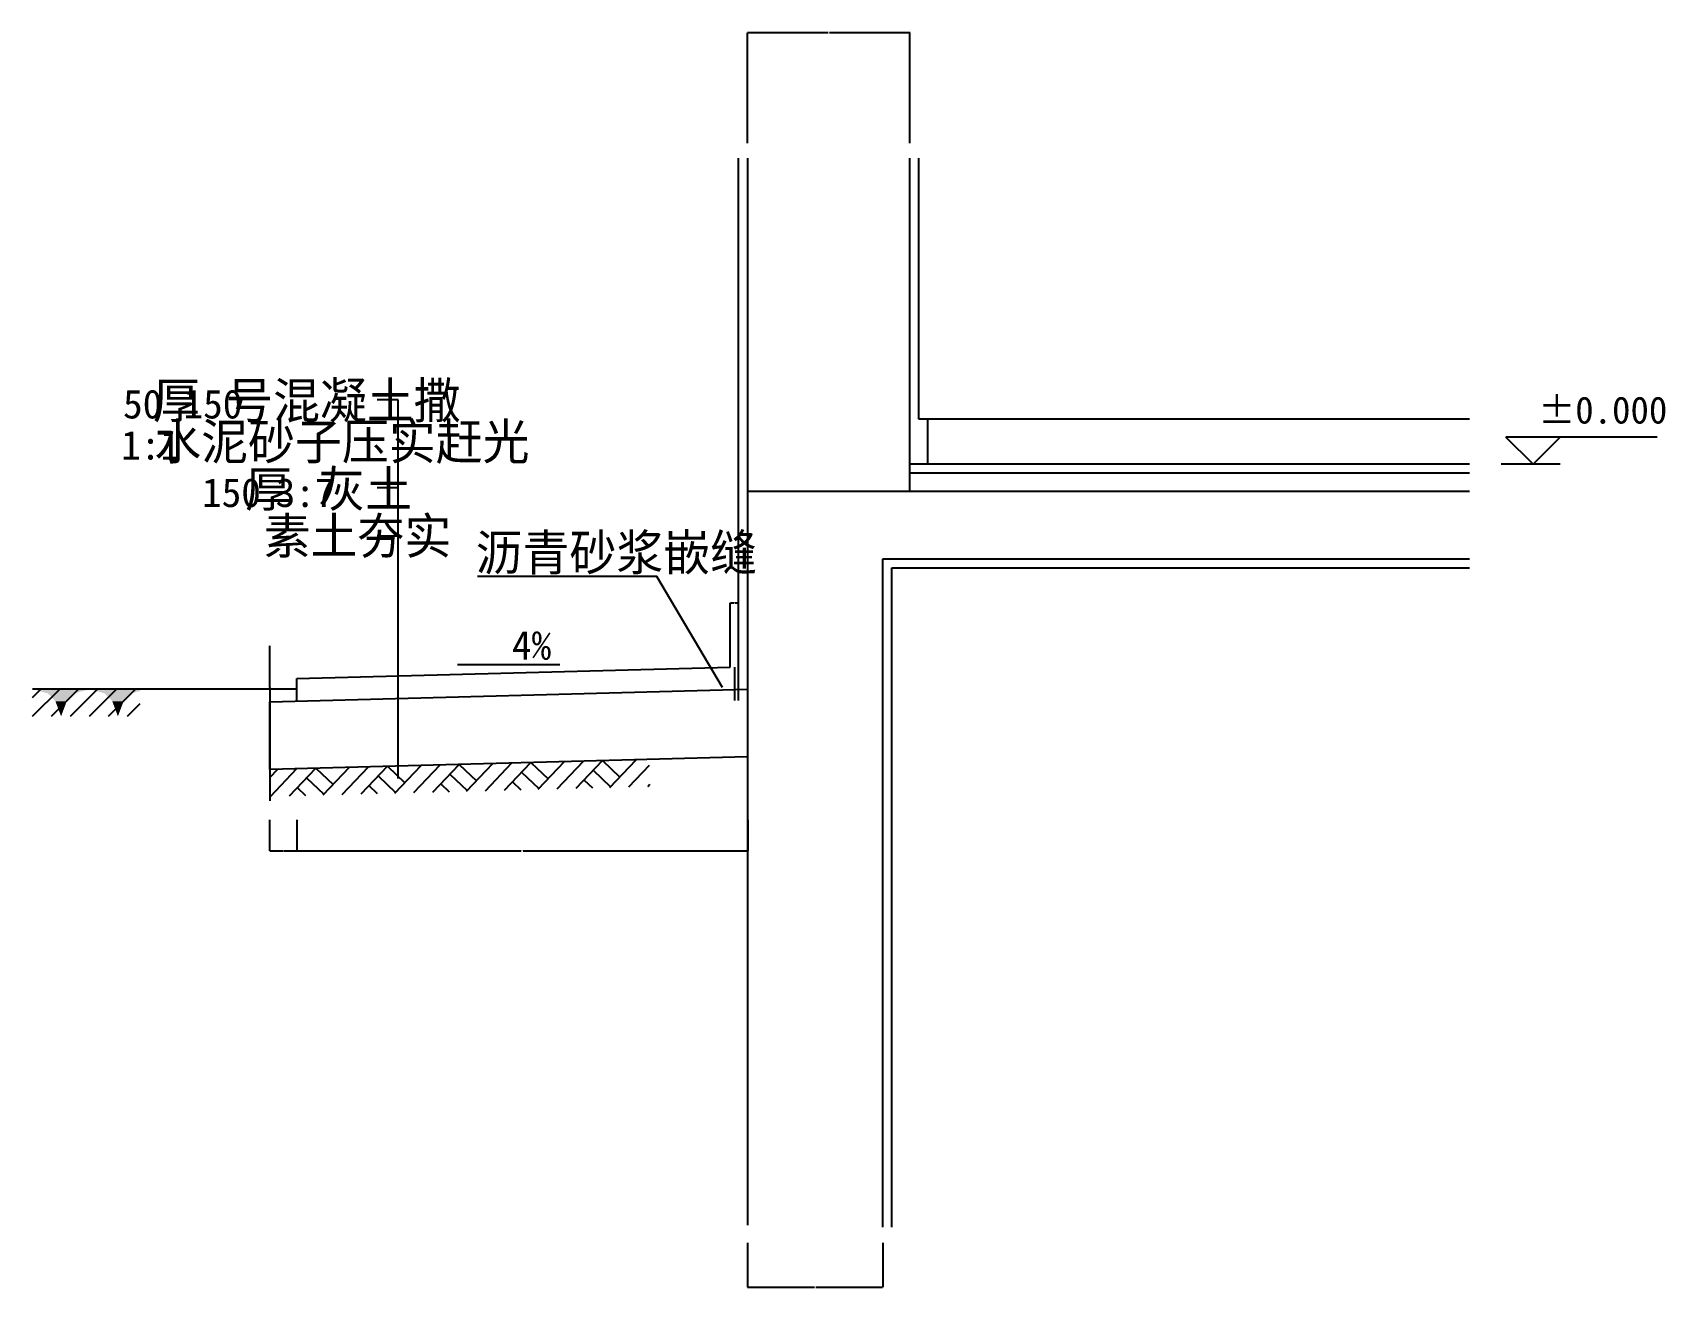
# Model space of a CAD drawing. Header units: metres. Extents: x -8 to 3612, y 16202 to 18985.
import ezdxf

# ---------------------------------------------------------------- set-up
doc = ezdxf.new("R2010")
doc.units = ezdxf.units.M
for name, color, linetype in [('PUB_DIM', 3, 'Continuous'), ('PUB_HATCH', 7, 'Continuous'), ('PUB_TEXT', 7, 'Continuous'), ('S_SURFACE', 6, 'Continuous'), ('WALL', 255, 'Continuous')]:
    doc.layers.add(name, color=color, linetype=linetype)
doc.dimstyles.get("Standard").update_dxf_attribs({"dimtxt": 2.5, "dimasz": 2.5, "dimexe": 1.25, "dimexo": 0.625, "dimtad": 1, "dimcen": 2.5, "dimazin": 3, "dimtfac": 1, "dimtmove": 0, "dimatfit": 3})

# ---------------------------------------------------------------- blocks, each defined once
blk = doc.blocks.new('*D1')
for p, q in [((517.71, 17624.3), (517.46, 17624.3)), ((517.96, 17532.31), (517.96, 17624.3)), ((517.96, 17552.31), (517.96, 17624.3)), ((517.96, 17624.3), (517.96, 17624.3)), ((518.21, 17624.3), (518.46, 17624.3))]:
    blk.add_line(p, q)
at = {"layer": 'Defpoints'}
for p in [(517.96, 17624.3), (517.96, 17552.31), (517.96, 17532.31)]:
    blk.add_point(p, dxfattribs=at)
at = {"layer": 'PUB_DIM', "insert": (517.96, 17625.425), "char_height": 1, "attachment_point": 5}
blk.add_mtext('0', dxfattribs=at)
blk = doc.blocks.new('*D2')
for p, q in [((1538.94, 17577.67), (1538.94, 17720.29)), ((1539.19, 17720.29), (1546.94, 17720.29)), ((1548.94, 17720.29), (1556.69, 17720.29)), ((1556.94, 17577.67), (1556.94, 17720.29))]:
    blk.add_line(p, q)
at = {"layer": 'Defpoints'}
for p in [(1538.94, 17720.29), (1538.94, 17577.67), (1556.94, 17577.67)]:
    blk.add_point(p, dxfattribs=at)
at = {"layer": 'PUB_DIM', "insert": (1547.94, 17720.29), "char_height": 1, "attachment_point": 5}
blk.add_mtext('10', dxfattribs=at)
blk = doc.blocks.new('*D3')
for p, q in [((577.72, 17238.68), (577.72, 17169.67)), ((1577.72, 17238.68), (1577.72, 17169.67)), ((577.97, 17169.67), (1075.72, 17169.67)), ((1079.72, 17169.67), (1577.47, 17169.67))]:
    blk.add_line(p, q)
at = {"layer": 'Defpoints'}
for p in [(577.72, 17238.68), (1577.72, 17238.68), (577.72, 17169.67)]:
    blk.add_point(p, dxfattribs=at)
at = {"layer": 'PUB_DIM', "insert": (1077.72, 17169.67), "char_height": 1, "attachment_point": 5}
blk.add_mtext('1000', dxfattribs=at)
blk = doc.blocks.new('*D4')
for p, q in [((517.96, 17532.31), (517.96, 17474.65)), ((517.96, 17502.31), (517.96, 17474.65)), ((517.71, 17474.65), (517.46, 17474.65)), ((517.96, 17474.65), (517.96, 17474.65)), ((518.21, 17474.65), (518.46, 17474.65))]:
    blk.add_line(p, q)
at = {"layer": 'Defpoints'}
for p in [(517.96, 17532.31), (517.96, 17502.31), (517.96, 17474.65)]:
    blk.add_point(p, dxfattribs=at)
at = {"layer": 'PUB_DIM', "insert": (517.96, 17475.775), "char_height": 1, "attachment_point": 5}
blk.add_mtext('0', dxfattribs=at)
blk = doc.blocks.new('*D5')
for p, q in [((517.96, 17500.31), (517.96, 17280.89)), ((517.96, 17350.31), (517.96, 17280.89)), ((517.71, 17280.89), (517.46, 17280.89)), ((517.96, 17280.89), (517.96, 17280.89)), ((518.21, 17280.89), (518.46, 17280.89))]:
    blk.add_line(p, q)
at = {"layer": 'Defpoints'}
for p in [(517.96, 17500.31), (517.96, 17350.31), (517.96, 17280.89)]:
    blk.add_point(p, dxfattribs=at)
at = {"layer": 'PUB_DIM', "insert": (517.96, 17282.015), "char_height": 1, "attachment_point": 5}
blk.add_mtext('0', dxfattribs=at)
blk = doc.blocks.new('*D6')
for p, q in [((517.72, 17238.68), (517.72, 17169.67)), ((577.72, 17238.68), (577.72, 17169.67)), ((517.97, 17169.67), (546.72, 17169.67)), ((548.72, 17169.67), (577.47, 17169.67))]:
    blk.add_line(p, q)
at = {"layer": 'Defpoints'}
for p in [(517.72, 17238.68), (577.72, 17238.68), (517.72, 17169.67)]:
    blk.add_point(p, dxfattribs=at)
at = {"layer": 'PUB_DIM', "insert": (547.72, 17169.67), "char_height": 1, "attachment_point": 5}
blk.add_mtext('60', dxfattribs=at)
blk = doc.blocks.new('*D7')
for p, q in [((1577.08, 16300.11), (1577.08, 16202.27)), ((1877.08, 16300.11), (1877.08, 16202.27)), ((1577.33, 16202.27), (1725.58, 16202.27)), ((1728.58, 16202.27), (1876.83, 16202.27))]:
    blk.add_line(p, q)
at = {"layer": 'Defpoints'}
for p in [(1577.08, 16300.11), (1877.08, 16300.11), (1577.08, 16202.27)]:
    blk.add_point(p, dxfattribs=at)
at = {"layer": 'PUB_DIM', "insert": (1727.08, 16202.27), "char_height": 1, "attachment_point": 5}
blk.add_mtext('300', dxfattribs=at)
blk = doc.blocks.new('*D8')
for p, q in [((1755.75, 18984.14), (1577, 18984.14)), ((1577.25, 18739.84), (1577.25, 18984.14)), ((1937.5, 18984.14), (1758.75, 18984.14)), ((1937.25, 18739.84), (1937.25, 18984.14))]:
    blk.add_line(p, q)
at = {"layer": 'Defpoints'}
for p in [(1937.25, 18984.14), (1577.25, 18739.84), (1937.25, 18739.84)]:
    blk.add_point(p, dxfattribs=at)
at = {"layer": 'PUB_DIM', "insert": (1757.25, 18984.14), "char_height": 1, "attachment_point": 5}
blk.add_mtext('360', dxfattribs=at)

msp = doc.modelspace()

# ---------------------------------------------------------------- linework, layer by layer
at = {"layer": 'PUB_DIM'}
for p, q in [((802.34, 18170.52), (756.18, 18170.52)), ((802.34, 17330.1), (802.34, 18170.52)), ((3594.2, 18087.67), (3258.77, 18087.67)), ((3318.77, 18027.67), (3258.77, 18087.67)), ((3378.77, 18087.67), (3318.77, 18027.67)), ((3378.77, 18027.67), (3248.43, 18027.67)), ((802.34, 17975.25), (756.18, 17975.25)), ((802.34, 17867.86), (756.18, 17867.86))]:
    msp.add_line(p, q, dxfattribs=at)
for points in [[(1521.83, 17532.3), (1376.38, 17778.5), (978.64, 17778.5)], [(934.13, 17582.98), (1161.23, 17582.98)]]:
    msp.add_lwpolyline(points, dxfattribs=at)
at = {"layer": 'PUB_HATCH'}
for p, q in [((3178.09, 18027.67), (1937.31, 18027.67)), ((3178.09, 18007.67), (1937.31, 18007.67)), ((-7.73, 17468.26), (52.27, 17528.26)), ((-7.73, 17510.26), (10.27, 17528.26)), ((34.27, 17468.26), (94.27, 17528.26)), ((76.27, 17468.26), (136.27, 17528.26)), ((118.27, 17468.26), (178.27, 17528.26)), ((160.27, 17468.26), (220.27, 17528.26)), ((202.27, 17468.26), (230.93, 17496.92)), ((518.44, 17332.69), (535.96, 17351.16)), ((519.54, 17290.7), (577.94, 17352.26)), ((561.53, 17291.81), (619.93, 17353.37)), ((619.93, 17353.37), (658.4, 17316.87)), ((636.5, 17293.78), (694.9, 17355.34)), ((678.49, 17294.89), (736.89, 17356.45)), ((720.47, 17296), (778.87, 17357.55)), ((778.87, 17357.55), (817.35, 17321.05)), ((795.45, 17297.97), (853.85, 17359.53)), ((837.43, 17299.08), (895.83, 17360.64)), ((879.42, 17300.18), (937.82, 17361.74)), ((917.38, 17340.2), (955.85, 17303.7)), ((937.82, 17361.74), (976.29, 17325.24)), ((954.39, 17302.16), (1012.79, 17363.72)), ((996.38, 17303.26), (1054.78, 17364.82)), ((1038.36, 17304.37), (1096.76, 17365.93)), ((1076.32, 17344.38), (1114.8, 17307.88)), ((1096.76, 17365.93), (1135.24, 17329.43)), ((1113.34, 17306.34), (1171.74, 17367.9)), ((1155.32, 17307.45), (1213.72, 17369.01)), ((1197.31, 17308.55), (1255.71, 17370.11)), ((1235.27, 17348.57), (1273.74, 17312.07)), ((1255.71, 17370.11), (1294.18, 17333.61)), ((1272.28, 17310.53), (1330.68, 17372.09)), ((1314.27, 17311.63), (1359.85, 17359.69)), ((579.05, 17310.28), (597.52, 17292.76)), ((599.49, 17331.82), (637.96, 17295.32)), ((737.99, 17314.46), (756.46, 17296.94)), ((758.43, 17336.01), (796.91, 17299.51)), ((896.94, 17318.65), (915.41, 17301.13)), ((1055.88, 17322.84), (1074.35, 17305.32)), ((1214.83, 17327.02), (1233.3, 17309.5)), ((1356.25, 17312.74), (1360.96, 17317.7))]:
    msp.add_line(p, q, dxfattribs=at)
msp.add_lwpolyline([(577.96, 17528.26), (-7.73, 17528.26)], dxfattribs=at)
for points in [[(-7.73, 17528.26), (118.27, 17528.26), (25.87, 17519.26), (84.67, 17519.26)], [(118.27, 17528.26), (230.93, 17528.26), (151.87, 17519.26), (230.93, 17524.69)], [(230.93, 17524.69), (230.93, 17524.69), (151.87, 17519.26), (210.67, 17519.26)], [(25.87, 17519.26), (84.67, 17519.26), (42.67, 17501.86), (67.87, 17501.86)], [(42.67, 17501.86), (67.87, 17501.86), (55.27, 17468.26)], [(151.87, 17519.26), (210.67, 17519.26), (168.67, 17501.86), (193.87, 17501.86)], [(168.67, 17501.86), (193.87, 17501.86), (181.27, 17468.26)]]:
    msp.add_solid(points, dxfattribs=at)
at = {"layer": 'S_SURFACE'}
for p, q in [((1557.31, 17503.69), (1557.31, 18706.08)), ((1957.31, 18127.67), (1957.31, 18706.08)), ((3178.09, 18127.67), (1957.31, 18127.67)), ((1977.31, 18027.67), (1977.31, 18127.67)), ((1897.31, 17797.67), (3178.09, 17797.67)), ((1897.31, 16334.86), (1897.31, 17797.67))]:
    msp.add_line(p, q, dxfattribs=at)
at = {"layer": 'WALL'}
for p, q in [((1577.31, 18706.08), (1577.31, 16339.33)), ((1937.31, 17967.67), (1937.31, 18706.08)), ((1577.31, 17967.67), (3178.09, 17967.67)), ((1877.31, 17817.67), (3178.09, 17817.67)), ((1877.31, 16334.86), (1877.31, 17817.67)), ((577.96, 17552.27), (1538.96, 17577.67)), ((517.96, 17500.73), (1577.31, 17528.63)), ((577.96, 17502.26), (577.96, 17552.27)), ((517.96, 17350.68), (517.96, 17500.73)), ((1577.31, 17378.58), (517.96, 17350.68))]:
    msp.add_line(p, q, dxfattribs=at)
msp.add_lwpolyline([(1548.69, 17577.67), (1548.69, 17503.17)], dxfattribs=at)

# ---------------------------------------------------------------- texts
at = {"layer": 'PUB_DIM'}
msp.add_text('%%p0.000', height=60, dxfattribs=at).set_placement((3330.77, 18117.67))
at = {"layer": 'PUB_TEXT'}
for s, height, p in [('厚', 80, (259, 18128.96)), ('号混凝土撒', 80, (421.27, 18128.96)), ('50', 64, (192.65, 18128.96)), ('150', 64, (326.67, 18128.96)), ('1:1', 64, (188.33, 18037.83)), ('水泥砂子压实赶光', 80, (261.86, 18037.83)), ('150', 64, (367.75, 17932.55)), ('厚', 80, (463.35, 17932.55)), ('3:7', 64, (531.03, 17932.55)), ('灰土', 80, (625.31, 17932.55)), ('素土夯实', 80, (504.51, 17828.35)), ('沥青砂浆嵌缝', 80, (974.46, 17791.65)), ('4%', 64, (1055, 17593.96))]:
    msp.add_text(s, height=height, dxfattribs=at).set_placement(p)

# ---------------------------------------------------------------- dimensions: what is measured, and where the dimension line sits
at = {"layer": 'PUB_DIM'}
for base, p1, p2, picture, middle in [((1937.25, 18984.14), (1937.25, 18739.84), (1577.25, 18739.84), '*D8', (1757.25, 18984.14)), ((517.96, 17624.3), (517.96, 17532.31), (517.96, 17552.31), '*D1', (517.96, 17625.425)), ((517.96, 17474.65), (517.96, 17502.31), (517.96, 17532.31), '*D4', (517.96, 17475.775)), ((517.96, 17280.89), (517.96, 17350.31), (517.96, 17500.31), '*D5', (517.96, 17282.015)), ((517.72, 17169.67), (517.72, 17238.68), (577.72, 17238.68), '*D6', (547.72, 17169.67)), ((577.72, 17169.67), (577.72, 17238.68), (1577.72, 17238.68), '*D3', (1077.72, 17169.67)), ((1577.08, 16202.27), (1577.08, 16300.11), (1877.08, 16300.11), '*D7', (1727.08, 16202.27))]:
    dim = msp.add_linear_dim(base=base, p1=p1, p2=p2, dimstyle='Standard', dxfattribs=at)
    dim.commit()
    dim.dimension.update_dxf_attribs({"geometry": picture, "text_midpoint": middle})
dim = msp.add_linear_dim(base=(1538.94, 17720.29), p1=(1538.94, 17577.67), p2=(1556.94, 17577.67), text='10', dimstyle='Standard', dxfattribs=at)
dim.commit()
dim.dimension.update_dxf_attribs({"geometry": '*D2', "text_midpoint": (1547.94, 17720.29)})

doc.saveas('drawing.dxf')
